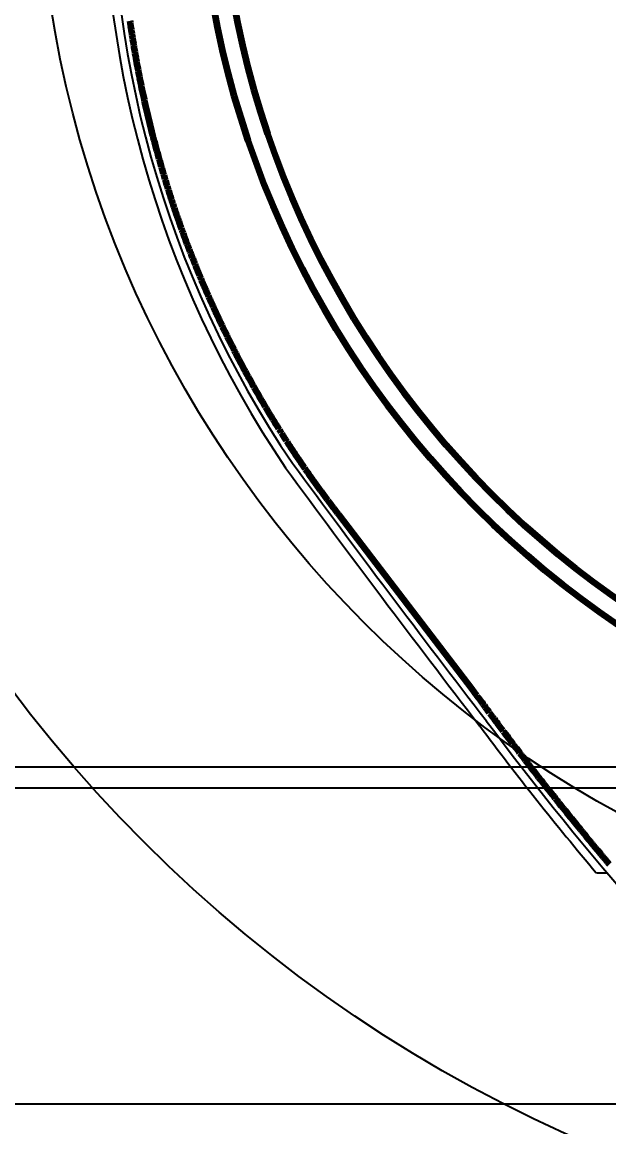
# Model space of a CAD drawing. Header units: millimetres. Extents: x -1913 to 1072, y -448 to 307.
# Drawn here: x 920.56 to 926.23, y -186.77 to -176.11 of the extents above; entities that cross this region are included whole.
import ezdxf

# ---------------------------------------------------------------- set-up
doc = ezdxf.new("R2010")
doc.units = ezdxf.units.MM
doc.header["$LTSCALE"] = 2
doc.header["$PDMODE"] = 3
doc.header["$PDSIZE"] = 1
doc.layers.get('0').update_dxf_attribs({"linetype": 'CONTINUOUS'})
doc.layers.get('Defpoints').update_dxf_attribs({"linetype": 'CONTINUOUS'})
doc.layers.add('dim', color=3, linetype='CONTINUOUS')
doc.layers.add('LAYOUT.drawing', color=140, linetype='CONTINUOUS', lineweight=100)
doc.layers.add('OUTLINE.drawing', color=190, linetype='CONTINUOUS', lineweight=100)
doc.styles.get("Standard").update_dxf_attribs({"font": 'txt', "width": 0.7})
doc.styles.add('宋体', font='')
doc.styles.get('宋体').set_extended_font_data('SimSun')
doc.dimstyles.new('ISO-25$0', dxfattribs={"dimtxt": 1.2, "dimasz": 1.2, "dimexe": 0, "dimexo": 0.125, "dimtad": 1, "dimdsep": 46, "dimtxsty": 'Standard', "dimcen": 2, "dimclrd": 3, "dimclre": 3, "dimclrt": 3, "dimadec": 0, "dimazin": 0, "dimtp": 1.2, "dimtm": 1.2, "dimtfac": 1, "dimtmove": 0, "dimatfit": 3, "dimfxl": 0, "dimtolj": 1, "dimarcsym": 0})

# ---------------------------------------------------------------- blocks, each defined once
blk = doc.blocks.new('LIUPUP')
at = {"layer": 'LAYOUT.drawing', "color": 1, "linetype": 'Continuous', "lineweight": 100}
blk.add_lwpolyline([(290.151, 934.682), (290.152, 934.668), (290.154, 934.654), (290.156, 934.641), (290.158, 934.627), (290.16, 934.614), (290.162, 934.6), (290.164, 934.586), (290.167, 934.573), (290.169, 934.559), (290.171, 934.546), (290.173, 934.532), (290.175, 934.518), (290.177, 934.505), (290.179, 934.491), (290.181, 934.478), (290.184, 934.464), (290.186, 934.451), (290.188, 934.437), (290.19, 934.423), (290.193, 934.41), (290.195, 934.396), (290.197, 934.383), (290.2, 934.369), (290.202, 934.356), (290.204, 934.342), (290.207, 934.329), (290.209, 934.315), (290.212, 934.302), (290.214, 934.288), (290.216, 934.275), (290.219, 934.261), (290.221, 934.248), (290.224, 934.234), (290.227, 934.22), (290.229, 934.207), (290.232, 934.193), (290.234, 934.18), (290.237, 934.166), (290.24, 934.153), (290.242, 934.139), (290.245, 934.126), (290.248, 934.113), (290.25, 934.099), (290.253, 934.086), (290.256, 934.072), (290.258, 934.059), (290.261, 934.045), (290.264, 934.032), (290.267, 934.018), (290.27, 934.005), (290.273, 933.991), (290.275, 933.978), (290.278, 933.964), (290.281, 933.951), (290.284, 933.938), (290.287, 933.924), (290.29, 933.911), (290.293, 933.897), (290.296, 933.884), (290.299, 933.87), (290.302, 933.857), (290.305, 933.844), (290.308, 933.83), (290.311, 933.817), (290.314, 933.803), (290.318, 933.79), (290.321, 933.777), (290.324, 933.763), (290.327, 933.75), (290.33, 933.737), (290.333, 933.723), (290.337, 933.71), (290.34, 933.697), (290.343, 933.683), (290.347, 933.67), (290.35, 933.656), (290.353, 933.643), (290.357, 933.63), (290.36, 933.616), (290.363, 933.603), (290.367, 933.59), (290.37, 933.577), (290.374, 933.563), (290.377, 933.55), (290.38, 933.537), (290.384, 933.523), (290.387, 933.51), (290.391, 933.497), (290.395, 933.483), (290.398, 933.47), (290.402, 933.457), (290.405, 933.444), (290.409, 933.43), (290.413, 933.417), (290.416, 933.404), (290.42, 933.391), (290.424, 933.377), (290.427, 933.364), (290.431, 933.351), (290.435, 933.338), (290.439, 933.324), (290.442, 933.311), (290.446, 933.298), (290.45, 933.285), (290.454, 933.272), (290.458, 933.258), (290.462, 933.245), (290.465, 933.232), (290.469, 933.219), (290.473, 933.206), (290.477, 933.192), (290.481, 933.179), (290.485, 933.166), (290.489, 933.153), (290.493, 933.14), (290.497, 933.127), (290.501, 933.114), (290.505, 933.1), (290.509, 933.087), (290.514, 933.074), (290.518, 933.061), (290.522, 933.048), (290.526, 933.035), (290.53, 933.022), (290.534, 933.009), (290.539, 932.996), (290.543, 932.983), (290.547, 932.969), (290.551, 932.956), (290.556, 932.943), (290.56, 932.93), (290.564, 932.917), (290.569, 932.904), (290.573, 932.891), (290.577, 932.878), (290.582, 932.865), (290.586, 932.852), (290.591, 932.839), (290.595, 932.826), (290.599, 932.813), (290.604, 932.8), (290.608, 932.787), (290.613, 932.774), (290.617, 932.761), (290.622, 932.748), (290.627, 932.735), (290.631, 932.722), (290.636, 932.709), (290.64, 932.696), (290.645, 932.683), (290.65, 932.67), (290.654, 932.657), (290.659, 932.645), (290.664, 932.632), (290.669, 932.619), (290.673, 932.606), (290.678, 932.593), (290.683, 932.58), (290.692, 932.554), (290.697, 932.541), (290.702, 932.529), (290.707, 932.516), (290.712, 932.503), (290.717, 932.49), (290.722, 932.477), (290.727, 932.464), (290.732, 932.452), (290.737, 932.439), (290.742, 932.426), (290.752, 932.4), (290.757, 932.388), (290.762, 932.375), (290.767, 932.362), (290.772, 932.349), (290.777, 932.336), (290.782, 932.324), (290.787, 932.311), (290.792, 932.298), (290.798, 932.285), (290.803, 932.273), (290.808, 932.26), (290.813, 932.247), (290.819, 932.235), (290.824, 932.222), (290.829, 932.209), (290.834, 932.197), (290.84, 932.184), (290.845, 932.171), (290.85, 932.159), (290.856, 932.146), (290.861, 932.133), (290.867, 932.121), (290.872, 932.108), (290.878, 932.095), (290.883, 932.083), (290.888, 932.07), (290.894, 932.058), (290.9, 932.045), (290.905, 932.032), (290.911, 932.02), (290.916, 932.007), (290.922, 931.995), (290.927, 931.982), (290.933, 931.97), (290.939, 931.957), (290.944, 931.944), (290.95, 931.932), (290.956, 931.919), (290.961, 931.907), (290.967, 931.894), (290.973, 931.882), (290.979, 931.869), (290.984, 931.857), (290.99, 931.844), (290.996, 931.832), (291.002, 931.82), (291.008, 931.807), (291.013, 931.795), (291.019, 931.782), (291.025, 931.77), (291.031, 931.757), (291.037, 931.745), (291.043, 931.733), (291.049, 931.72), (291.055, 931.708), (291.061, 931.695), (291.067, 931.683), (291.073, 931.671), (291.079, 931.658), (291.085, 931.646), (291.091, 931.634), (291.097, 931.621), (291.103, 931.609), (291.109, 931.597), (291.116, 931.584), (291.122, 931.572), (291.128, 931.56), (291.134, 931.548), (291.147, 931.523), (291.153, 931.511), (291.159, 931.499), (291.165, 931.486), (291.172, 931.474), (291.178, 931.462), (291.184, 931.45), (291.191, 931.438), (291.197, 931.425), (291.203, 931.413), (291.21, 931.401), (291.216, 931.389), (291.223, 931.377), (291.229, 931.365), (291.235, 931.352), (291.242, 931.34), (291.248, 931.328), (291.255, 931.316), (291.262, 931.304), (291.268, 931.292), (291.275, 931.28), (291.281, 931.268), (291.288, 931.256), (291.294, 931.244), (291.301, 931.232), (291.308, 931.22), (291.314, 931.208), (291.321, 931.195), (291.328, 931.183), (291.334, 931.171), (291.341, 931.159), (291.348, 931.148), (291.355, 931.136), (291.361, 931.124), (291.368, 931.112), (291.375, 931.1), (291.382, 931.088), (291.389, 931.076), (291.396, 931.064), (291.402, 931.052), (291.409, 931.04), (291.416, 931.028), (291.423, 931.016), (291.43, 931.004), (291.437, 930.993), (291.444, 930.981), (291.451, 930.969), (291.458, 930.957), (291.465, 930.945), (291.472, 930.933), (291.479, 930.922), (291.486, 930.91), (291.493, 930.898), (291.5, 930.886), (291.507, 930.875), (291.515, 930.863), (291.522, 930.851), (291.529, 930.839), (291.536, 930.828), (291.543, 930.816), (291.55, 930.804), (291.558, 930.792), (291.565, 930.781), (291.572, 930.769), (291.579, 930.757), (291.587, 930.746), (291.594, 930.734), (291.601, 930.723), (291.609, 930.711), (291.616, 930.699), (291.623, 930.688), (291.631, 930.676), (291.638, 930.664), (291.646, 930.653), (291.653, 930.641), (291.661, 930.63), (291.668, 930.618), (291.683, 930.595), (291.691, 930.584), (291.698, 930.572), (291.706, 930.561), (291.713, 930.549), (291.721, 930.538), (291.728, 930.526), (291.736, 930.515), (291.744, 930.503), (291.751, 930.492), (291.759, 930.481), (291.766, 930.469), (291.774, 930.458), (291.782, 930.446), (291.79, 930.435), (291.797, 930.424), (291.805, 930.412), (291.813, 930.401), (291.821, 930.39), (291.828, 930.378), (291.836, 930.367), (291.844, 930.356), (291.852, 930.344), (291.86, 930.333), (291.868, 930.322), (291.876, 930.31), (291.883, 930.299), (291.891, 930.288), (291.899, 930.277), (291.907, 930.266), (291.915, 930.254), (291.923, 930.243), (291.931, 930.232), (291.939, 930.221), (291.947, 930.21), (291.955, 930.198), (291.963, 930.187), (291.971, 930.176), (291.979, 930.165), (291.988, 930.154), (291.996, 930.143), (292.004, 930.132), (292.012, 930.121), (292.02, 930.11), (292.028, 930.099), (292.036, 930.088), (292.045, 930.077), (292.053, 930.066), (292.061, 930.055), (292.069, 930.044), (292.078, 930.033), (292.086, 930.022), (292.094, 930.011), (292.103, 930), (292.111, 929.989), (292.119, 929.978), (292.128, 929.967), (292.136, 929.956), (292.144, 929.945), (292.153, 929.934), (292.161, 929.923), (292.17, 929.912), (293.452, 928.235), (293.476, 928.203), (293.482, 928.195), (293.488, 928.187), (293.494, 928.179), (293.499, 928.171), (293.505, 928.163), (293.511, 928.155), (293.517, 928.147), (293.535, 928.122), (293.541, 928.114), (293.547, 928.106), (293.559, 928.09), (293.564, 928.082), (293.57, 928.074), (293.582, 928.058), (293.588, 928.05), (293.594, 928.042), (293.6, 928.034), (293.618, 928.01), (293.624, 928.002), (293.63, 927.994), (293.648, 927.969), (293.654, 927.961), (293.66, 927.953), (293.666, 927.945), (293.678, 927.929), (293.684, 927.921), (293.69, 927.913), (293.702, 927.897), (293.707, 927.889), (293.713, 927.881), (293.731, 927.857), (293.738, 927.849), (293.744, 927.841), (293.75, 927.833), (293.756, 927.825), (293.762, 927.817), (293.774, 927.801), (293.792, 927.777), (293.804, 927.761), (293.822, 927.738), (293.834, 927.722), (293.846, 927.706), (293.852, 927.698), (293.858, 927.69), (293.864, 927.682), (293.87, 927.674), (293.882, 927.658), (293.895, 927.642), (293.901, 927.634), (293.913, 927.618), (293.919, 927.61), (293.925, 927.602), (293.931, 927.594), (293.937, 927.587), (293.943, 927.579), (293.956, 927.563), (293.968, 927.547), (293.98, 927.531), (293.992, 927.515), (293.998, 927.507), (294.023, 927.476), (294.029, 927.468), (294.041, 927.452), (294.047, 927.444), (294.06, 927.428), (294.066, 927.421), (294.072, 927.413), (294.078, 927.405), (294.097, 927.381), (294.109, 927.365), (294.115, 927.358), (294.121, 927.35), (294.134, 927.334), (294.14, 927.326), (294.146, 927.318), (294.152, 927.31), (294.165, 927.295), (294.171, 927.287), (294.177, 927.279), (294.183, 927.271), (294.19, 927.263), (294.196, 927.256), (294.202, 927.248), (294.227, 927.216), (294.233, 927.209), (294.246, 927.193), (294.258, 927.177), (294.264, 927.169), (294.271, 927.162), (294.283, 927.146), (294.289, 927.138), (294.296, 927.13), (294.314, 927.107), (294.321, 927.099), (294.327, 927.091), (294.339, 927.076), (294.346, 927.068), (294.352, 927.06), (294.365, 927.045), (294.377, 927.029), (294.39, 927.014), (294.402, 926.998), (294.409, 926.99), (294.415, 926.983), (294.428, 926.967), (294.44, 926.951), (294.453, 926.936), (294.465, 926.92), (294.472, 926.913), (294.478, 926.905), (294.484, 926.897), (294.497, 926.882), (294.503, 926.874), (294.51, 926.866), (294.516, 926.859), (294.522, 926.851), (294.529, 926.843), (294.535, 926.835), (294.542, 926.828), (294.548, 926.82), (294.554, 926.812), (294.573, 926.789), (294.586, 926.774), (294.593, 926.766), (294.599, 926.758), (294.605, 926.751), (294.612, 926.743), (294.618, 926.735), (294.624, 926.728), (294.631, 926.72), (294.637, 926.712), (294.644, 926.705), (294.65, 926.697), (294.656, 926.689), (294.663, 926.681), (294.669, 926.674), (294.695, 926.643), (294.701, 926.635), (294.708, 926.628), (294.714, 926.62), (294.721, 926.612), (294.727, 926.605), (294.74, 926.59), (294.759, 926.567), (294.766, 926.559), (294.772, 926.551), (294.779, 926.544)], dxfattribs=at)
at = {"layer": 'OUTLINE.drawing', "color": 1, "linetype": 'Continuous', "lineweight": 100}
blk.add_ellipse((300.01, 936.478), major_axis=(0, 9), ratio=1, dxfattribs=at)
blk = doc.blocks.new('*D5')
at = {"layer": 'Defpoints', "color": 0, "transparency": 16777216}
for p in [(931.46, -165.103), (913.098, -183.503), (931.46, -183.503)]:
    blk.add_point(p, dxfattribs=at)
at = {"layer": 'dim', "color": 3, "lineweight": -2, "transparency": 16777216}
for p, q in [((931.335, -165.103), (913.098, -165.103)), ((913.098, -166.303), (913.098, -182.303)), ((931.335, -183.503), (913.098, -183.503))]:
    blk.add_line(p, q, dxfattribs=at)
at = {"layer": 'dim', "color": 3, "transparency": 16777216}
for points in [[(912.898, -166.303), (913.298, -166.303), (913.098, -165.103)], [(912.898, -182.303), (913.298, -182.303), (913.098, -183.503)]]:
    blk.add_solid(points, dxfattribs=at)
at = {"layer": 'dim', "color": 3, "transparency": 16777216, "insert": (911.87, -174.303), "char_height": 1.2, "attachment_point": 5, "rotation": 90, "style": '宋体'}
blk.add_mtext('\\A1;VA 18.4', dxfattribs=at)
blk = doc.blocks.new('*D6')
at = {"layer": 'Defpoints', "color": 0, "transparency": 16777216}
for p in [(931.46, -164.203), (909.756, -186.553), (928.199, -186.553)]:
    blk.add_point(p, dxfattribs=at)
at = {"layer": 'dim', "color": 3, "lineweight": -2, "transparency": 16777216}
for p, q in [((931.335, -164.203), (909.756, -164.203)), ((909.756, -165.403), (909.756, -185.353)), ((928.074, -186.553), (909.756, -186.553))]:
    blk.add_line(p, q, dxfattribs=at)
at = {"layer": 'dim', "color": 3, "transparency": 16777216}
for points in [[(909.556, -165.403), (909.956, -165.403), (909.756, -164.203)], [(909.556, -185.353), (909.956, -185.353), (909.756, -186.553)]]:
    blk.add_solid(points, dxfattribs=at)
at = {"layer": 'dim', "color": 3, "transparency": 16777216, "insert": (908.484, -175.378), "char_height": 1.2, "attachment_point": 5, "rotation": 90, "style": '宋体'}
blk.add_mtext('\\A1;BL 22.35%%P0.1', dxfattribs=at)
blk = doc.blocks.new('*D9')
at = {"layer": 'Defpoints', "color": 0, "transparency": 16777216}
for p in [(916.272, -165.303), (931.46, -165.303), (931.46, -183.303)]:
    blk.add_point(p, dxfattribs=at)
at = {"layer": 'dim', "color": 3, "lineweight": -2, "transparency": 16777216}
for p, q in [((931.335, -165.303), (916.272, -165.303)), ((916.272, -182.103), (916.272, -166.503)), ((931.335, -183.303), (916.272, -183.303))]:
    blk.add_line(p, q, dxfattribs=at)
at = {"layer": 'dim', "color": 3, "transparency": 16777216}
for points in [[(916.072, -166.503), (916.472, -166.503), (916.272, -165.303)], [(916.072, -182.103), (916.472, -182.103), (916.272, -183.303)]]:
    blk.add_solid(points, dxfattribs=at)
at = {"layer": 'dim', "color": 3, "transparency": 16777216, "insert": (915.044, -174.303), "char_height": 1.2, "attachment_point": 5, "rotation": 90, "style": '宋体'}
blk.add_mtext('\\A1;A.A 18', dxfattribs=at)
blk = doc.blocks.new('*D14')
at = {"layer": 'Defpoints', "color": 0, "transparency": 16777216}
for p in [(906.035, -160.553), (931.47, -160.553), (931.465, -188.053)]:
    blk.add_point(p, dxfattribs=at)
at = {"layer": 'dim', "color": 3, "lineweight": -2, "transparency": 16777216}
for p, q in [((931.345, -160.553), (906.035, -160.553)), ((906.035, -186.853), (906.035, -161.753)), ((931.34, -188.053), (906.035, -188.053))]:
    blk.add_line(p, q, dxfattribs=at)
at = {"layer": 'dim', "color": 3, "transparency": 16777216}
for points in [[(905.835, -161.753), (906.235, -161.753), (906.035, -160.553)], [(905.835, -186.853), (906.235, -186.853), (906.035, -188.053)]]:
    blk.add_solid(points, dxfattribs=at)
at = {"layer": 'dim', "color": 3, "transparency": 16777216, "insert": (904.763, -174.303), "char_height": 1.2, "attachment_point": 5, "rotation": 90, "style": '宋体'}
blk.add_mtext('\\A1;CG 27.5%%P0.05', dxfattribs=at)

msp = doc.modelspace()

# ---------------------------------------------------------------- linework, layer by layer
at = {"color": 6}
for radius in [13.75, 10.75]:
    msp.add_circle((931.46, -174.303), radius, dxfattribs=at)
at = {"layer": 'dim', "color": 3}
msp.add_line((926.104, -184.322), (926.209, -184.322), dxfattribs=at)
at = {"layer": 'dim', "color": 0}
for centre, radius, start, end in [((931.597, -174.677), 10.249, 177.1848, 214.0326), ((931.597, -174.677), 10.169, 177.1848, 214.0326), ((1045.182, -90.435), 151.655, 216.39187, 217.56907), ((1045.697, -90.044), 152.221, 216.39686, 217.56807), ((948.342, -165.534), 29.032, 216.6236, 226.1554), ((948.342, -165.534), 29.112, 216.6248, 220.1922)]:
    msp.add_arc(centre, radius, start, end, dxfattribs=at)
at = {"layer": 'OUTLINE.drawing', "color": 5, "linetype": 'Continuous'}
msp.add_ellipse((931.46, -174.303), major_axis=(0, 9.2), ratio=1, dxfattribs=at)

# ---------------------------------------------------------------- block references
at = {"layer": 'dim', "color": 0}
msp.add_blockref('LIUPUP', (631.45, -1110.781), dxfattribs=at)

# ---------------------------------------------------------------- dimensions: what is measured, and where the dimension line sits
at = {"layer": 'dim'}
for base, p1, p2, text, picture, middle in [((906.035, -160.553), (931.465, -188.053), (931.47, -160.553), 'CG <>%%P0.05', '*D14', (904.763, -174.303)), ((909.756, -186.553), (931.46, -164.203), (928.199, -186.553), 'BL <>%%P0.1', '*D6', (908.484, -175.378)), ((916.272, -165.303), (931.46, -183.303), (931.46, -165.303), 'A.A <>', '*D9', (915.044, -174.303))]:
    dim = msp.add_linear_dim(base=base, p1=p1, p2=p2, angle=90, text=text, dimstyle='ISO-25$0', override={"dimtxsty": '宋体', "dimfxl": 1.25}, dxfattribs=at)
    dim.commit()
    dim.dimension.update_dxf_attribs({"geometry": picture, "text_midpoint": middle})
dim = msp.add_linear_dim(base=(913.098, -183.503), p1=(931.46, -165.103), p2=(931.46, -183.503), angle=90, text='VA <>', dimstyle='ISO-25$0', override={"dimtxsty": '宋体', "dimfxl": 1.25}, dxfattribs=at)
dim.commit()
dim.dimension.update_dxf_attribs({"geometry": '*D5', "text_midpoint": (913.098, -174.303), "dimtype": 160})

doc.saveas('drawing.dxf')
